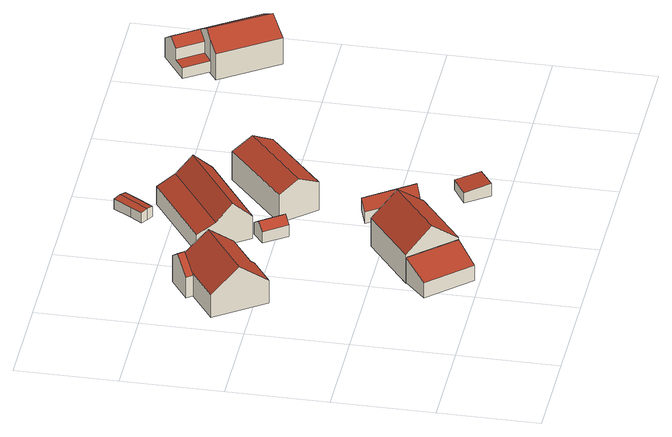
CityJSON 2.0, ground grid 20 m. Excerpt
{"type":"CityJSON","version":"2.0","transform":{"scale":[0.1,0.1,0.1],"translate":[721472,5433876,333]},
"CityObjects":{
"building1":{"type":"Building","attributes":{"Gemeindeschluessel":"09375181","HoeheDach":"345.600","HoeheGrund":"335.977","Methode":"2000","NiedrigsteTraufeDesGebaeudes":"340.995","Geometrietyp2DReferenz":"3000","measuredHeight":9.62,"function":"31001_1000","roofType":"3100","storeysAboveGround":2},"address":[{"Country":"Germany","Locality":"Pettendorf","ThoroughfareName":"Heerbergstraße 4"}],"geometry":[{"type":"Solid","lod":"2","boundaries":[[[[0,1,2,3]],[[4,5,6,7]],[[7,6,8,9]],[[3,2,10,11]],[[9,12,0,3,11,4,7]],[[12,13,1,0]],[[10,2,1,13,14,15]],[[15,14,8,6,5]],[[9,8,14,13,12]],[[11,10,15,5,4]]]],"semantics":{"surfaces":[{"type":"WallSurface","Flaeche":"4.568","Z_MAX":"5.684","Z_MAX_ASL":"341.661","Z_MIN":"0.000","Z_MIN_ASL":"335.977"},{"type":"WallSurface","Flaeche":"40.194","Z_MAX":"5.026","Z_MAX_ASL":"341.003","Z_MIN":"0.000","Z_MIN_ASL":"335.977"},{"type":"WallSurface","Flaeche":"30.338","Z_MAX":"5.026","Z_MAX_ASL":"341.003","Z_MIN":"0.000","Z_MIN_ASL":"335.977"},{"type":"WallSurface","Flaeche":"32.826","Z_MAX":"5.023","Z_MAX_ASL":"341.000","Z_MIN":"0.000","Z_MIN_ASL":"335.977"},{"type":"GroundSurface","Flaeche":"160.465","Z_MAX":"0.000","Z_MAX_ASL":"335.977","Z_MIN":"0.000","Z_MIN_ASL":"335.977"},{"type":"WallSurface","Flaeche":"42.659","Z_MAX":"5.689","Z_MAX_ASL":"341.666","Z_MIN":"0.000","Z_MIN_ASL":"335.977"},{"type":"RoofSurface","Dachneigung":"52.255","Dachorientierung":"145.118","Flaeche":"97.415","Z_MAX":"9.623","Z_MAX_ASL":"345.600","Z_MIN":"5.018","Z_MIN_ASL":"340.995"},{"type":"RoofSurface","Dachneigung":"52.265","Dachorientierung":"325.101","Flaeche":"105.508","Z_MAX":"9.623","Z_MAX_ASL":"345.600","Z_MIN":"5.022","Z_MIN_ASL":"340.999"},{"type":"WallSurface","Flaeche":"82.468","Z_MAX":"9.623","Z_MAX_ASL":"345.600","Z_MIN":"0.000","Z_MIN_ASL":"335.977"},{"type":"WallSurface","Flaeche":"87.048","Z_MAX":"9.623","Z_MAX_ASL":"345.600","Z_MIN":"0.000","Z_MIN_ASL":"335.977"}],"values":[[0,1,2,3,4,5,6,7,8,9]]}}]},
"building2":{"type":"Building","attributes":{"Gemeindeschluessel":"09375181","HoeheDach":"340.216","HoeheGrund":"334.720","Methode":"1000","NiedrigsteTraufeDesGebaeudes":"337.957","Geometrietyp2DReferenz":"3000","measuredHeight":5.5,"function":"31001_2000","roofType":"2100"},"geometry":[{"type":"Solid","lod":"2","boundaries":[[[[16,17,18,19]],[[18,20,21,19]],[[19,21,22,16]],[[23,22,21,20]],[[20,18,17,23]],[[23,17,16,22]]]],"semantics":{"surfaces":[{"type":"GroundSurface","Flaeche":"70.023","Z_MAX":"0.000","Z_MAX_ASL":"334.720","Z_MIN":"0.000","Z_MIN_ASL":"334.720"},{"type":"WallSurface","Flaeche":"27.042","Z_MAX":"5.496","Z_MAX_ASL":"340.216","Z_MIN":"0.000","Z_MIN_ASL":"334.720"},{"type":"WallSurface","Flaeche":"36.169","Z_MAX":"3.246","Z_MAX_ASL":"337.966","Z_MIN":"0.000","Z_MIN_ASL":"334.720"},{"type":"RoofSurface","Dachneigung":"69.922","Dachorientierung":"227.294","Flaeche":"74.554","Z_MAX":"5.496","Z_MAX_ASL":"340.216","Z_MIN":"3.237","Z_MIN_ASL":"337.957"},{"type":"WallSurface","Flaeche":"63.459","Z_MAX":"5.496","Z_MAX_ASL":"340.216","Z_MIN":"0.000","Z_MIN_ASL":"334.720"},{"type":"WallSurface","Flaeche":"26.908","Z_MAX":"5.496","Z_MAX_ASL":"340.216","Z_MIN":"0.000","Z_MIN_ASL":"334.720"}],"values":[[0,1,2,3,4,5]]}}]},
"building3":{"type":"Building","attributes":{"Gemeindeschluessel":"09375181","HoeheDach":"343.620","HoeheGrund":"335.980","Methode":"2000","NiedrigsteTraufeDesGebaeudes":"340.588","Geometrietyp2DReferenz":"3000","measuredHeight":7.64,"function":"51009_1610","roofType":"3100"},"geometry":[{"type":"Solid","lod":"2","boundaries":[[[[24,25,9,7]],[[7,26,27,24]],[[9,28,29,26,7]],[[24,27,30,31,25]],[[26,29,30,27]],[[25,31,28,9]],[[29,28,31,30]]]],"semantics":{"surfaces":[{"type":"GroundSurface","Flaeche":"8.869","Z_MAX":"0.000","Z_MAX_ASL":"335.980","Z_MIN":"0.000","Z_MIN_ASL":"335.980"},{"type":"WallSurface","Flaeche":"6.730","Z_MAX":"4.617","Z_MAX_ASL":"340.597","Z_MIN":"0.000","Z_MIN_ASL":"335.980"},{"type":"WallSurface","Flaeche":"38.360","Z_MAX":"7.640","Z_MAX_ASL":"343.620","Z_MIN":"0.000","Z_MIN_ASL":"335.980"},{"type":"WallSurface","Flaeche":"38.440","Z_MAX":"7.640","Z_MAX_ASL":"343.620","Z_MIN":"0.000","Z_MIN_ASL":"335.980"},{"type":"RoofSurface","Dachneigung":"51.245","Dachorientierung":"234.891","Flaeche":"7.081","Z_MAX":"7.640","Z_MAX_ASL":"343.620","Z_MIN":"4.608","Z_MIN_ASL":"340.588"},{"type":"WallSurface","Flaeche":"8.580","Z_MAX":"5.824","Z_MAX_ASL":"341.804","Z_MIN":"0.000","Z_MIN_ASL":"335.980"},{"type":"RoofSurface","Dachneigung":"51.235","Dachorientierung":"54.873","Flaeche":"4.293","Z_MAX":"7.640","Z_MAX_ASL":"343.620","Z_MIN":"5.805","Z_MIN_ASL":"341.785"}],"values":[[0,1,2,3,4,5,6]]}}]},
"building4":{"type":"Building","attributes":{"Gemeindeschluessel":"09375181","HoeheDach":"345.326","HoeheGrund":"334.520","Methode":"1000","NiedrigsteTraufeDesGebaeudes":"340.749","Geometrietyp2DReferenz":"3000","measuredHeight":10.81,"function":"31001_1000","roofType":"3100"},"address":[{"Country":"Germany","Locality":"Pettendorf","ThoroughfareName":"Naabstraße 18"}],"geometry":[{"type":"Solid","lod":"2","boundaries":[[[[32,33,34,35]],[[36,32,35,37]],[[38,37,35,34,39]],[[39,40,41,38]],[[36,37,38,41]],[[39,34,33,40]],[[41,40,33,32,36]]]],"semantics":{"surfaces":[{"type":"GroundSurface","Flaeche":"159.242","Z_MAX":"0.000","Z_MAX_ASL":"334.520","Z_MIN":"0.000","Z_MIN_ASL":"334.520"},{"type":"WallSurface","Flaeche":"86.984","Z_MAX":"6.445","Z_MAX_ASL":"340.965","Z_MIN":"0.000","Z_MIN_ASL":"334.520"},{"type":"WallSurface","Flaeche":"96.570","Z_MAX":"10.806","Z_MAX_ASL":"345.326","Z_MIN":"0.000","Z_MIN_ASL":"334.520"},{"type":"RoofSurface","Dachneigung":"51.774","Dachorientierung":"322.138","Flaeche":"102.520","Z_MAX":"10.806","Z_MAX_ASL":"345.326","Z_MIN":"6.321","Z_MIN_ASL":"340.841"},{"type":"RoofSurface","Dachneigung":"51.770","Dachorientierung":"142.134","Flaeche":"100.204","Z_MAX":"10.806","Z_MAX_ASL":"345.326","Z_MIN":"6.229","Z_MIN_ASL":"340.749"},{"type":"WallSurface","Flaeche":"90.249","Z_MAX":"6.321","Z_MAX_ASL":"340.841","Z_MIN":"0.000","Z_MIN_ASL":"334.520"},{"type":"WallSurface","Flaeche":"98.610","Z_MAX":"10.806","Z_MAX_ASL":"345.326","Z_MIN":"0.000","Z_MIN_ASL":"334.520"}],"values":[[0,1,2,3,4,5,6]]}}]},
"building5":{"type":"Building","attributes":{"Gemeindeschluessel":"09375181","HoeheDach":"339.874","HoeheGrund":"335.960","Methode":"1000","NiedrigsteTraufeDesGebaeudes":"338.503","Geometrietyp2DReferenz":"3000","measuredHeight":3.91,"function":"31001_2000","roofType":"3100","storeysAboveGround":1},"geometry":[{"type":"Solid","lod":"2","boundaries":[[[[42,43,44,45]],[[46,42,45,47]],[[48,43,42,46,49]],[[50,44,43,48]],[[51,50,48,49]],[[49,46,47,51]],[[51,47,45,44,50]]]],"semantics":{"surfaces":[{"type":"RoofSurface","Dachneigung":"52.654","Dachorientierung":"54.540","Flaeche":"12.334","Z_MAX":"3.914","Z_MAX_ASL":"339.874","Z_MIN":"2.567","Z_MIN_ASL":"338.527"},{"type":"RoofSurface","Dachneigung":"52.676","Dachorientierung":"234.538","Flaeche":"12.397","Z_MAX":"3.914","Z_MAX_ASL":"339.874","Z_MIN":"2.543","Z_MIN_ASL":"338.503"},{"type":"WallSurface","Flaeche":"11.525","Z_MAX":"3.914","Z_MAX_ASL":"339.874","Z_MIN":"0.000","Z_MIN_ASL":"335.960"},{"type":"WallSurface","Flaeche":"14.264","Z_MAX":"2.567","Z_MAX_ASL":"338.527","Z_MIN":"0.000","Z_MIN_ASL":"335.960"},{"type":"GroundSurface","Flaeche":"19.665","Z_MAX":"0.000","Z_MAX_ASL":"335.960","Z_MIN":"0.000","Z_MIN_ASL":"335.960"},{"type":"WallSurface","Flaeche":"14.208","Z_MAX":"2.577","Z_MAX_ASL":"338.537","Z_MIN":"0.000","Z_MIN_ASL":"335.960"},{"type":"WallSurface","Flaeche":"11.412","Z_MAX":"3.914","Z_MAX_ASL":"339.874","Z_MIN":"0.000","Z_MIN_ASL":"335.960"}],"values":[[0,1,2,3,4,5,6]]}}]},
"building6":{"type":"Building","attributes":{"Gemeindeschluessel":"09375181","HoeheDach":"344.600","HoeheGrund":"335.677","Methode":"2000","NiedrigsteTraufeDesGebaeudes":"339.612","Geometrietyp2DReferenz":"3000","measuredHeight":8.92,"function":"31001_1000","roofType":"3100","storeysAboveGround":1},"address":[{"Country":"Germany","Locality":"Pettendorf","ThoroughfareName":"Naabstraße 16"}],"geometry":[{"type":"Solid","lod":"2","boundaries":[[[[52,53,54,55]],[[55,54,56,57]],[[57,56,58,59]],[[60,61,52,55,57,59]],[[62,53,52,61]],[[62,63,58,56,54,53]],[[60,59,58,63]],[[60,63,62,61]]]],"semantics":{"surfaces":[{"type":"RoofSurface","Dachneigung":"45.875","Dachorientierung":"145.180","Flaeche":"98.810","Z_MAX":"8.923","Z_MAX_ASL":"344.600","Z_MIN":"5.099","Z_MIN_ASL":"340.776"},{"type":"RoofSurface","Dachneigung":"47.573","Dachorientierung":"325.179","Flaeche":"87.114","Z_MAX":"8.923","Z_MAX_ASL":"344.600","Z_MIN":"5.673","Z_MIN_ASL":"341.350"},{"type":"RoofSurface","Dachneigung":"66.248","Dachorientierung":"325.177","Flaeche":"78.048","Z_MAX":"5.673","Z_MAX_ASL":"341.350","Z_MIN":"3.935","Z_MIN_ASL":"339.612"},{"type":"WallSurface","Flaeche":"72.362","Z_MAX":"8.923","Z_MAX_ASL":"344.600","Z_MIN":"0.000","Z_MIN_ASL":"335.677"},{"type":"WallSurface","Flaeche":"92.527","Z_MAX":"5.137","Z_MAX_ASL":"340.814","Z_MIN":"0.000","Z_MIN_ASL":"335.677"},{"type":"WallSurface","Flaeche":"72.568","Z_MAX":"8.923","Z_MAX_ASL":"344.600","Z_MIN":"0.000","Z_MIN_ASL":"335.677"},{"type":"WallSurface","Flaeche":"71.182","Z_MAX":"3.935","Z_MAX_ASL":"339.612","Z_MIN":"0.000","Z_MIN_ASL":"335.677"},{"type":"GroundSurface","Flaeche":"206.671","Z_MAX":"0.000","Z_MAX_ASL":"335.677","Z_MIN":"0.000","Z_MIN_ASL":"335.677"}],"values":[[0,1,2,3,4,5,6,7]]}}]},
"building7":{"type":"Building","attributes":{"Gemeindeschluessel":"09375181","HoeheDach":"336.820","HoeheGrund":"334.220","Methode":"2000","NiedrigsteTraufeDesGebaeudes":"336.820","Geometrietyp2DReferenz":"3000","measuredHeight":2.6,"function":"51009_1610","roofType":"1000"},"geometry":[{"type":"Solid","lod":"2","boundaries":[[[[64,65,66,67]],[[66,65,68,69]],[[67,66,69,70]],[[71,68,65,64]],[[70,71,64,67]],[[70,69,68,71]]]],"semantics":{"surfaces":[{"type":"WallSurface","Flaeche":"12.544","Z_MAX":"2.600","Z_MAX_ASL":"336.820","Z_MIN":"0.000","Z_MIN_ASL":"334.220"},{"type":"RoofSurface","Dachneigung":"90.000","Dachorientierung":"-1.000","Flaeche":"51.851","Z_MAX":"2.600","Z_MAX_ASL":"336.820","Z_MIN":"2.600","Z_MIN_ASL":"336.820"},{"type":"WallSurface","Flaeche":"29.550","Z_MAX":"2.600","Z_MAX_ASL":"336.820","Z_MIN":"0.000","Z_MIN_ASL":"334.220"},{"type":"WallSurface","Flaeche":"29.756","Z_MAX":"2.600","Z_MAX_ASL":"336.820","Z_MIN":"0.000","Z_MIN_ASL":"334.220"},{"type":"GroundSurface","Flaeche":"51.851","Z_MAX":"0.000","Z_MAX_ASL":"334.220","Z_MIN":"0.000","Z_MIN_ASL":"334.220"},{"type":"WallSurface","Flaeche":"12.376","Z_MAX":"2.600","Z_MAX_ASL":"336.820","Z_MIN":"0.000","Z_MIN_ASL":"334.220"}],"values":[[0,1,2,3,4,5]]}}]},
"building8":{"type":"Building","attributes":{"Gemeindeschluessel":"09375181","HoeheDach":"338.257","HoeheGrund":"335.794","Methode":"2000","NiedrigsteTraufeDesGebaeudes":"337.955","Geometrietyp2DReferenz":"3000","measuredHeight":2.46,"function":"31001_2000","roofType":"3100","storeysAboveGround":1},"geometry":[{"type":"Solid","lod":"2","boundaries":[[[[72,73,74,75]],[[76,77,73,72]],[[78,79,80,74,73,77]],[[75,74,80,81]],[[82,83,84,85]],[[75,81,82,85,86,87,76,72]],[[85,84,88,86]],[[81,80,83,82]],[[87,78,77,76]],[[86,88,79,78,87]],[[88,84,83,80,79]]]],"semantics":{"surfaces":[{"type":"WallSurface","Flaeche":"8.878","Z_MAX":"2.174","Z_MAX_ASL":"337.968","Z_MIN":"0.000","Z_MIN_ASL":"335.794"},{"type":"WallSurface","Flaeche":"6.200","Z_MAX":"2.174","Z_MAX_ASL":"337.968","Z_MIN":"0.000","Z_MIN_ASL":"335.794"},{"type":"RoofSurface","Dachneigung":"79.188","Dachorientierung":"302.547","Flaeche":"10.868","Z_MAX":"2.463","Z_MAX_ASL":"338.257","Z_MIN":"2.163","Z_MIN_ASL":"337.957"},{"type":"WallSurface","Flaeche":"3.566","Z_MAX":"2.463","Z_MAX_ASL":"338.257","Z_MIN":"0.000","Z_MIN_ASL":"335.794"},{"type":"WallSurface","Flaeche":"8.806","Z_MAX":"2.171","Z_MAX_ASL":"337.965","Z_MIN":"0.000","Z_MIN_ASL":"335.794"},{"type":"GroundSurface","Flaeche":"21.198","Z_MAX":"0.000","Z_MAX_ASL":"335.794","Z_MIN":"0.000","Z_MIN_ASL":"335.794"},{"type":"WallSurface","Flaeche":"6.207","Z_MAX":"2.191","Z_MAX_ASL":"337.985","Z_MIN":"0.000","Z_MIN_ASL":"335.794"},{"type":"WallSurface","Flaeche":"3.587","Z_MAX":"2.458","Z_MAX_ASL":"338.252","Z_MIN":"0.000","Z_MIN_ASL":"335.794"},{"type":"WallSurface","Flaeche":"3.403","Z_MAX":"2.455","Z_MAX_ASL":"338.249","Z_MIN":"0.000","Z_MIN_ASL":"335.794"},{"type":"WallSurface","Flaeche":"3.407","Z_MAX":"2.463","Z_MAX_ASL":"338.257","Z_MIN":"0.000","Z_MIN_ASL":"335.794"},{"type":"RoofSurface","Dachneigung":"79.188","Dachorientierung":"122.547","Flaeche":"10.714","Z_MAX":"2.463","Z_MAX_ASL":"338.257","Z_MIN":"2.161","Z_MIN_ASL":"337.955"}],"values":[[0,1,2,3,4,5,6,7,8,9,10]]}}]},
"building9":{"type":"Building","attributes":{"Gemeindeschluessel":"09375181","HoeheDach":"336.150","HoeheGrund":"333.330","Methode":"1000","NiedrigsteTraufeDesGebaeudes":"335.535","Geometrietyp2DReferenz":"3000","measuredHeight":2.82,"function":"31001_2463","roofType":"1000","storeysAboveGround":1},"geometry":[{"type":"Solid","lod":"2","boundaries":[[[[89,90,91,92]],[[92,93,94,89]],[[95,91,90,96]],[[93,92,91,95]],[[96,94,93,95]],[[89,94,96,90]]]],"semantics":{"surfaces":[{"type":"RoofSurface","Dachneigung":"83.729","Dachorientierung":"327.986","Flaeche":"25.535","Z_MAX":"2.820","Z_MAX_ASL":"336.150","Z_MIN":"2.205","Z_MIN_ASL":"335.535"},{"type":"WallSurface","Flaeche":"13.392","Z_MAX":"2.794","Z_MAX_ASL":"336.124","Z_MIN":"0.000","Z_MIN_ASL":"333.330"},{"type":"WallSurface","Flaeche":"14.085","Z_MAX":"2.820","Z_MAX_ASL":"336.150","Z_MIN":"0.000","Z_MIN_ASL":"333.330"},{"type":"WallSurface","Flaeche":"12.592","Z_MAX":"2.820","Z_MAX_ASL":"336.150","Z_MIN":"0.000","Z_MIN_ASL":"333.330"},{"type":"GroundSurface","Flaeche":"25.382","Z_MAX":"0.000","Z_MAX_ASL":"333.330","Z_MIN":"0.000","Z_MIN_ASL":"333.330"},{"type":"WallSurface","Flaeche":"10.542","Z_MAX":"2.205","Z_MAX_ASL":"335.535","Z_MIN":"0.000","Z_MIN_ASL":"333.330"}],"values":[[0,1,2,3,4,5]]}}]},
"building10":{"type":"Building","attributes":{"Gemeindeschluessel":"09375181","HoeheDach":"343.581","HoeheGrund":"335.240","Methode":"1000","NiedrigsteTraufeDesGebaeudes":"341.356","Geometrietyp2DReferenz":"3000","measuredHeight":8.34,"function":"31001_1000","roofType":"3100","storeysAboveGround":2},"address":[{"Country":"Germany","Locality":"Pettendorf","ThoroughfareName":"Naabstraße 14"}],"geometry":[{"type":"Solid","lod":"2","boundaries":[[[[97,98,99,100]],[[101,102,103,104]],[[100,99,105,101,104]],[[101,105,106,102]],[[97,100,104,103]],[[102,106,98,97,103]],[[98,106,105,99]]]],"semantics":{"surfaces":[{"type":"WallSurface","Flaeche":"103.842","Z_MAX":"6.175","Z_MAX_ASL":"341.415","Z_MIN":"0.000","Z_MIN_ASL":"335.240"},{"type":"RoofSurface","Dachneigung":"63.094","Dachorientierung":"318.738","Flaeche":"82.956","Z_MAX":"8.341","Z_MAX_ASL":"343.581","Z_MIN":"6.149","Z_MIN_ASL":"341.389"},{"type":"WallSurface","Flaeche":"63.028","Z_MAX":"8.341","Z_MAX_ASL":"343.581","Z_MIN":"0.000","Z_MIN_ASL":"335.240"},{"type":"WallSurface","Flaeche":"105.764","Z_MAX":"6.149","Z_MAX_ASL":"341.389","Z_MIN":"0.000","Z_MIN_ASL":"335.240"},{"type":"RoofSurface","Dachneigung":"63.086","Dachorientierung":"138.744","Flaeche":"82.335","Z_MAX":"8.341","Z_MAX_ASL":"343.581","Z_MIN":"6.116","Z_MIN_ASL":"341.356"},{"type":"WallSurface","Flaeche":"62.251","Z_MAX":"8.341","Z_MAX_ASL":"343.581","Z_MIN":"0.000","Z_MIN_ASL":"335.240"},{"type":"GroundSurface","Flaeche":"147.385","Z_MAX":"0.000","Z_MAX_ASL":"335.240","Z_MIN":"0.000","Z_MIN_ASL":"335.240"}],"values":[[0,1,2,3,4,5,6]]}}]},
"building11":{"type":"Building","attributes":{"Gemeindeschluessel":"09375181","HoeheDach":"340.980","HoeheGrund":"334.730","Methode":"2000","NiedrigsteTraufeDesGebaeudes":"337.150","Geometrietyp2DReferenz":"3000","measuredHeight":6.25,"function":"31001_2463","roofType":"3100"},"geometry":[{"type":"Solid","lod":"2","boundaries":[[[[107,108,109,110]],[[111,112,109,108,113]],[[114,115,116,117]],[[111,118,119,112]],[[120,121,119,118,122]],[[120,122,113,108,107,115,114]],[[120,114,117,121]],[[115,107,110,116]],[[112,119,121,117,116,110,109]],[[118,111,113,122]]]],"semantics":{"surfaces":[{"type":"RoofSurface","Dachneigung":"57.644","Dachorientierung":"236.162","Flaeche":"15.566","Z_MAX":"6.250","Z_MAX_ASL":"340.980","Z_MIN":"4.840","Z_MIN_ASL":"339.570"},{"type":"RoofSurface","Dachneigung":"53.830","Dachorientierung":"56.154","Flaeche":"20.010","Z_MAX":"6.250","Z_MAX_ASL":"340.980","Z_MIN":"4.277","Z_MIN_ASL":"339.007"},{"type":"RoofSurface","Dachneigung":"90.000","Dachorientierung":"-1.000","Flaeche":"17.789","Z_MAX":"2.420","Z_MAX_ASL":"337.150","Z_MIN":"2.420","Z_MIN_ASL":"337.150"},{"type":"WallSurface","Flaeche":"25.658","Z_MAX":"4.277","Z_MAX_ASL":"339.007","Z_MIN":"0.000","Z_MIN_ASL":"334.730"},{"type":"GroundSurface","Flaeche":"47.092","Z_MAX":"0.000","Z_MAX_ASL":"334.730","Z_MIN":"0.000","Z_MIN_ASL":"334.730"},{"type":"WallSurface","Flaeche":"26.628","Z_MAX":"6.250","Z_MAX_ASL":"340.980","Z_MIN":"0.000","Z_MIN_ASL":"334.730"},{"type":"WallSurface","Flaeche":"13.921","Z_MAX":"2.420","Z_MAX_ASL":"337.150","Z_MIN":"0.000","Z_MIN_ASL":"334.730"},{"type":"WallSurface","Flaeche":"14.198","Z_MAX":"4.840","Z_MAX_ASL":"339.570","Z_MIN":"2.420","Z_MIN_ASL":"337.150"},{"type":"WallSurface","Flaeche":"33.949","Z_MAX":"6.250","Z_MAX_ASL":"340.980","Z_MIN":"0.000","Z_MIN_ASL":"334.730"},{"type":"WallSurface","Flaeche":"7.354","Z_MAX":"5.389","Z_MAX_ASL":"340.119","Z_MIN":"0.000","Z_MIN_ASL":"334.730"}],"values":[[0,1,2,3,4,5,6,7,8,9]]}}]},
"building12":{"type":"Building","attributes":{"Gemeindeschluessel":"09375181","HoeheDach":"343.119","HoeheGrund":"334.390","Methode":"1000","NiedrigsteTraufeDesGebaeudes":"340.189","Geometrietyp2DReferenz":"3000","measuredHeight":8.73,"function":"31001_1000","roofType":"3100"},"address":[{"Country":"Germany","Locality":"Pettendorf","ThoroughfareName":"Naabstraße 10"}],"geometry":[{"type":"Solid","lod":"2","boundaries":[[[[123,124,125,126]],[[127,123,126,128,129]],[[124,123,127,130]],[[131,132,125,124,130]],[[128,133,134,129]],[[131,134,133,132]],[[133,128,126,125,132]],[[127,129,134,131,130]]]],"semantics":{"surfaces":[{"type":"WallSurface","Flaeche":"16.094","Z_MAX":"7.403","Z_MAX_ASL":"341.793","Z_MIN":"0.000","Z_MIN_ASL":"334.390"},{"type":"GroundSurface","Flaeche":"119.762","Z_MAX":"0.000","Z_MAX_ASL":"334.390","Z_MIN":"0.000","Z_MIN_ASL":"334.390"},{"type":"WallSurface","Flaeche":"78.914","Z_MAX":"5.806","Z_MAX_ASL":"340.196","Z_MIN":"0.000","Z_MIN_ASL":"334.390"},{"type":"RoofSurface","Dachneigung":"56.777","Dachorientierung":"236.417","Flaeche":"72.198","Z_MAX":"8.729","Z_MAX_ASL":"343.119","Z_MIN":"5.806","Z_MIN_ASL":"340.196"},{"type":"WallSurface","Flaeche":"76.627","Z_MAX":"5.820","Z_MAX_ASL":"340.210","Z_MIN":"0.000","Z_MIN_ASL":"334.390"},{"type":"RoofSurface","Dachneigung":"56.788","Dachorientierung":"56.409","Flaeche":"70.956","Z_MAX":"8.729","Z_MAX_ASL":"343.119","Z_MIN":"5.799","Z_MIN_ASL":"340.189"},{"type":"WallSurface","Flaeche":"48.679","Z_MAX":"8.729","Z_MAX_ASL":"343.119","Z_MIN":"0.000","Z_MIN_ASL":"334.390"},{"type":"WallSurface","Flaeche":"64.974","Z_MAX":"8.729","Z_MAX_ASL":"343.119","Z_MIN":"0.000","Z_MIN_ASL":"334.390"}],"values":[[0,1,2,3,4,5,6,7]]}}]}
},
"vertices":[
[121,411,30],[121,411,87],[126,404,80],[126,404,30],[4,464,30],[4,464,80],[70,510,80],[70,510,30],[119,545,80],[119,545,30],[72,367,80],[72,367,30],[182,454,30],[182,454,87],[153,496,126],[38,416,126],
[161,90,17],[207,132,17],[285,47,17],[237,8,17],[285,47,72],[237,8,50],[161,90,50],[207,132,72],
[61,522,30],[111,557,30],[70,510,76],[61,522,76],[119,545,88],[101,532,106],[92,544,106],[111,557,88],
[285,47,15],[207,132,15],[319,219,15],[392,133,15],[285,47,77],[392,133,80],[356,176,123],[319,219,78],[207,132,78],[245,90,123],
[316,381,69],[331,391,55],[298,437,55],[284,426,69],[302,371,55],[270,416,55],[331,391,30],[302,371,30],[298,437,30],[270,416,30],
[286,438,78],[435,541,78],[412,573,116],[264,470,116],[392,603,84],[243,499,84],[369,635,66],[221,532,66],[221,532,27],[286,438,27],[435,541,27],[369,635,27],
[509,167,12],[509,167,38],[462,153,38],[462,153,12],[442,260,38],[397,245,38],[397,245,12],[442,260,12],
[315,674,28],[315,674,50],[337,709,50],[337,709,28],[300,650,28],[300,650,50],[312,642,52],[313,642,53],[350,700,53],[350,700,28],[363,692,28],[363,692,50],[341,658,50],[341,658,28],[325,634,28],[312,642,28],[325,634,50],
[554,105,25],[513,79,25],[545,33,31],[582,59,31],[582,59,3],[554,105,3],[545,33,3],[513,79,3],
[412,335,84],[412,335,22],[539,445,22],[539,445,84],[484,513,84],[355,399,84],[383,367,106],[512,479,106],[484,513,22],[355,399,22],
[870,636,66],[889,647,80],[856,697,80],[837,684,66],[912,662,60],[878,712,60],[899,654,71],[844,620,41],[870,636,41],[837,684,41],[812,667,41],[912,662,17],[878,712,17],[844,620,17],[812,667,17],[899,654,17],
[824,606,14],[824,606,72],[844,620,88],[844,620,14],[899,493,14],[899,654,14],[972,544,14],[899,493,72],[935,518,101],[861,630,101],[899,654,72],[972,544,72]
]}
